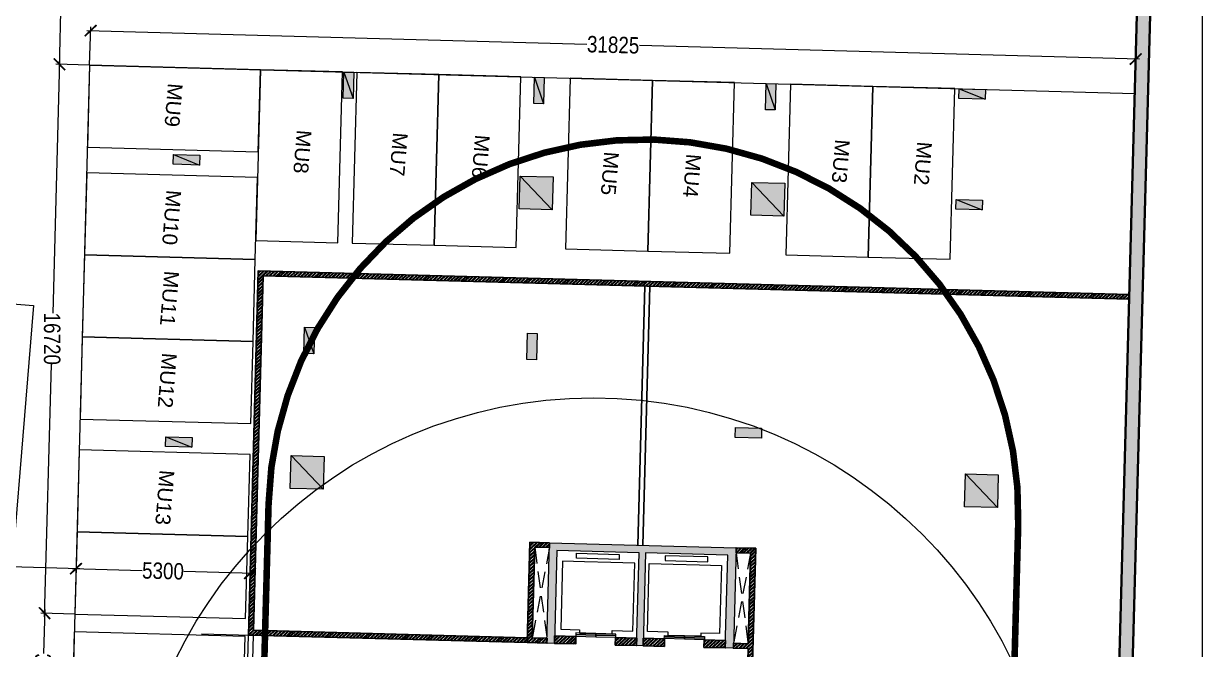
# Model space of a CAD drawing. Header units: inches. Extents: x 257070 to 799932, y -17980 to 269260.
# Drawn here: x 389650 to 425530, y 42615 to 61676 of the extents above; entities that cross this region are included whole.
import ezdxf

# ---------------------------------------------------------------- set-up
doc = ezdxf.new("R2010")
doc.units = ezdxf.units.IN
doc.header["$MEASUREMENT"] = 0
doc.header["$PDMODE"] = 99
doc.header["$PDSIZE"] = 100
doc.linetypes.add('Basement 1floor plan$0$CH_B2_AP$0$DASHED', pattern=[0.75, 0.5, -0.25])
doc.linetypes.add('HIDDEN', pattern=[0.375, 0.25, -0.125])
for name, color, linetype, lineweight in [('07--DIM-2', 2, 'Continuous', 25), ('E--CONCRETE-4', 4, 'Continuous', 40), ('F--BRICKWALL HATCH', 252, 'Continuous', 20), ('F--BRICKWALL-3', 252, 'Continuous', 30)]:
    doc.layers.add(name, color=color, linetype=linetype, lineweight=lineweight)
for name, color, linetype in [("0_AES_DUCT MARKING'", 53, 'Continuous'), ('2 wheeler barrier', 170, 'Continuous'), ('Basement 1floor plan$0$DSP_MISCELANEOUS', 143, 'Continuous'), ('DSP_COLUMN HATCH', 8, 'Continuous'), ('DSP_MISCELANEOUS', 252, 'Continuous'), ('DSP_TEXT', 6, 'Continuous'), ('MLCP basement 1 r.c.c$0$DSP_R.C.C.', 1, 'Continuous'), ('MLCP basement 1 r.c.c$0$DSP_R.C.C. HATCH', 8, 'Continuous'), ('MLCP basement 1 r.c.c$0$DSP_WALL HATCH', 8, 'Continuous')]:
    doc.layers.add(name, color=color, linetype=linetype)
doc.layers.add('A', color=7, linetype='Continuous', true_color=0x469d8b)
doc.layers.add('CORE - I', color=7, linetype='Continuous', true_color=0xffa824)
doc.styles.get("Standard").update_dxf_attribs({"font": 'arial.ttf'})
doc.styles.add('TEXT style 75', font='ARIALN.TTF')
doc.dimstyles.new('75', dxfattribs={"dimscale": 1.5, "dimtxt": 200, "dimasz": 113, "dimexe": 113, "dimexo": 0, "dimgap": 25, "dimtad": 0, "dimdec": 0, "dimrnd": 5, "dimzin": 0, "dimdsep": 46, "dimtxsty": 'TEXT style 75', "dimblk": 'ARCHTICK', "dimcen": 0.09, "dimdle": 113, "dimclrd": 8, "dimclre": 8, "dimclrt": 256, "dimadec": 0, "dimazin": 0, "dimtfac": 1, "dimtdec": 0, "dimtofl": 0, "dimtmove": 1, "dimatfit": 3, "dimldrblk": 'OPEN90', "dimfxl": 0, "dimtolj": 1, "dimtzin": 0, "dimarcsym": 0})
pattern_1 = [(43.447188, (-26050.23, 28136.04), (-51.576426, 54.450641), []), (43.447188, (-26014.89, 28135.08), (-51.576426, 54.450641), [])]

# ---------------------------------------------------------------- blocks, each defined once
blk = doc.blocks.new('_ArchTick')
at = {"color": 0, "linetype": 'ByBlock', "const_width": 0.15}
blk.add_lwpolyline([(-0.5, -0.5), (0.5, 0.5)], dxfattribs=at)
blk = doc.blocks.new('*D279')
at = {"layer": '07--DIM-2', "color": 251, "lineweight": -2, "ltscale": 1000, "transparency": 16777216}
for p, q in [((385134, 45241), (387608, 45174)), ((385247, 45238), (385244, 45125)), ((391358, 45073), (388883, 45140)), ((391245, 45076), (391242, 44963))]:
    blk.add_line(p, q, dxfattribs=at)
at = {"layer": 'DEFPOINTS', "color": 0, "ltscale": 1000, "transparency": 16777216}
for p in [(385247, 45238), (391245, 45076), (391245, 45076)]:
    blk.add_point(p, dxfattribs=at)
at = {"layer": '07--DIM-2', "color": 251, "lineweight": -2, "ltscale": 1000, "transparency": 16777216, "xscale": 350, "yscale": 350, "zscale": 350}
for p, rotation in [((385247, 45238), 178.4471884885064), ((391245, 45076), 358.4471884885064)]:
    blk.add_blockref('_ArchTick', p, dxfattribs=dict(at, rotation=rotation))
at = {"layer": '07--DIM-2', "ltscale": 1000, "transparency": 16777216, "insert": (388246, 45157), "char_height": 500, "attachment_point": 5, "rotation": 358.4472, "style": 'TEXT style 75'}
blk.add_mtext('\\A1;6000', dxfattribs=at)
blk = doc.blocks.new('_Open90')
at = {"color": 0, "linetype": 'ByBlock', "lineweight": -2}
for p, q in [((0, 0), (-1, 0)), ((-0.5, 0.5), (0, 0)), ((0, 0), (-0.5, -0.5))]:
    blk.add_line(p, q, dxfattribs=at)
blk = doc.blocks.new('*D280')
at = {"layer": '07--DIM-2', "color": 251, "lineweight": -2, "ltscale": 1000, "transparency": 16777216}
for p, q in [((391132, 45079), (393257, 45021)), ((391245, 45076), (391242, 44963)), ((396656, 44929), (394530, 44987)), ((396543, 44932), (396546, 45045))]:
    blk.add_line(p, q, dxfattribs=at)
at = {"layer": 'DEFPOINTS', "color": 0, "ltscale": 1000, "transparency": 16777216}
for p in [(391245, 45076), (396543, 44932), (396543, 44932)]:
    blk.add_point(p, dxfattribs=at)
at = {"layer": '07--DIM-2', "color": 251, "lineweight": -2, "ltscale": 1000, "transparency": 16777216, "xscale": 350, "yscale": 350, "zscale": 350}
for p, rotation in [((391245, 45076), 178.4471884885064), ((396543, 44932), 358.4471884885064)]:
    blk.add_blockref('_ArchTick', p, dxfattribs=dict(at, rotation=rotation))
at = {"layer": '07--DIM-2', "ltscale": 1000, "transparency": 16777216, "insert": (393894, 45004), "char_height": 500, "attachment_point": 5, "rotation": 358.4472, "style": 'TEXT style 75'}
blk.add_mtext('\\A1;5300', dxfattribs=at)
blk = doc.blocks.new('*D282')
at = {"layer": '07--DIM-2', "color": 251, "lineweight": -2, "ltscale": 1000, "transparency": 16777216}
for p, q in [((390293, 43831), (390256, 42494)), ((391209, 43693), (390177, 43721)), ((390186, 39880), (390222, 41217)), ((391106, 39968), (390076, 39996))]:
    blk.add_line(p, q, dxfattribs=at)
at = {"layer": 'DEFPOINTS', "color": 0, "ltscale": 1000, "transparency": 16777216}
for p in [(390290, 43718), (391209, 43693), (391106, 39968, 0)]:
    blk.add_point(p, dxfattribs=at)
at = {"layer": '07--DIM-2', "color": 251, "lineweight": -2, "ltscale": 1000, "transparency": 16777216, "xscale": 350, "yscale": 350, "zscale": 350}
for p, rotation in [((390290, 43718), 88.44718848683948), ((390189, 39993), 268.4471884868395)]:
    blk.add_blockref('_ArchTick', p, dxfattribs=dict(at, rotation=rotation))
at = {"layer": '07--DIM-2', "ltscale": 1000, "transparency": 16777216, "insert": (390239, 41856), "char_height": 500, "attachment_point": 5, "rotation": 270, "style": 'TEXT style 75'}
blk.add_mtext('\\A1;3725', dxfattribs=at)
blk = doc.blocks.new('*D283')
at = {"layer": '07--DIM-2', "color": 251, "lineweight": -2, "ltscale": 1000, "transparency": 16777216}
for p, q in [((390746, 60547), (390537, 52853)), ((391660, 60409), (390630, 60437)), ((390287, 43605), (390495, 51300)), ((391209, 43693), (390177, 43721))]:
    blk.add_line(p, q, dxfattribs=at)
at = {"layer": 'DEFPOINTS', "color": 0, "ltscale": 1000, "transparency": 16777216}
for p in [(390743, 60434), (391660, 60409), (391209, 43693)]:
    blk.add_point(p, dxfattribs=at)
at = {"layer": '07--DIM-2', "color": 251, "lineweight": -2, "ltscale": 1000, "transparency": 16777216, "xscale": 350, "yscale": 350, "zscale": 350}
for p, rotation in [((390743, 60434), 88.44718848683948), ((390290, 43718), 268.4471884868395)]:
    blk.add_blockref('_ArchTick', p, dxfattribs=dict(at, rotation=rotation))
at = {"layer": '07--DIM-2', "ltscale": 1000, "transparency": 16777216, "insert": (390516, 52076), "char_height": 500, "attachment_point": 5, "rotation": 270, "style": 'TEXT style 75'}
blk.add_mtext('\\A1;16720', dxfattribs=at)
blk = doc.blocks.new('*D284')
at = {"layer": '07--DIM-2', "color": 251, "lineweight": -2, "ltscale": 1000, "transparency": 16777216}
for p, q in [((391761, 66409), (390792, 66435)), ((390908, 66545), (390841, 64071)), ((390740, 60321), (390807, 62795)), ((391660, 60409), (390630, 60437))]:
    blk.add_line(p, q, dxfattribs=at)
at = {"layer": 'DEFPOINTS', "color": 0, "ltscale": 1000, "transparency": 16777216}
for p in [(390905, 66432), (391761, 66409, 0), (391660, 60409)]:
    blk.add_point(p, dxfattribs=at)
at = {"layer": '07--DIM-2', "color": 251, "lineweight": -2, "ltscale": 1000, "transparency": 16777216, "xscale": 350, "yscale": 350, "zscale": 350}
for p, rotation in [((390905, 66432), 88.44718848683948), ((390743, 60434), 268.4471884868395)]:
    blk.add_blockref('_ArchTick', p, dxfattribs=dict(at, rotation=rotation))
at = {"layer": '07--DIM-2', "ltscale": 1000, "transparency": 16777216, "insert": (390824, 63433), "char_height": 500, "attachment_point": 5, "rotation": 270, "style": 'TEXT style 75'}
blk.add_mtext('\\A1;6000', dxfattribs=at)
blk = doc.blocks.new('*D308')
at = {"layer": '07--DIM-2', "color": 251, "lineweight": -2, "ltscale": 1000, "transparency": 16777216}
for p, q in [((391576, 61462), (406798, 61049)), ((391660, 60409), (391692, 61572)), ((423615, 60593), (408393, 61006)), ((423474, 59547), (423505, 60709))]:
    blk.add_line(p, q, dxfattribs=at)
at = {"layer": 'DEFPOINTS', "color": 0, "ltscale": 1000, "transparency": 16777216}
for p in [(391660, 60409), (423502, 60596), (423474, 59547, 0)]:
    blk.add_point(p, dxfattribs=at)
at = {"layer": '07--DIM-2', "color": 251, "lineweight": -2, "ltscale": 1000, "transparency": 16777216, "xscale": 350, "yscale": 350, "zscale": 350}
for p, rotation in [((391689, 61459), 178.4471885494021), ((423502, 60596), 358.4471885494021)]:
    blk.add_blockref('_ArchTick', p, dxfattribs=dict(at, rotation=rotation))
at = {"layer": '07--DIM-2', "ltscale": 1000, "transparency": 16777216, "insert": (407595, 61027), "char_height": 500, "attachment_point": 5, "rotation": 358.4472, "style": 'TEXT style 75'}
blk.add_mtext('\\A1;31825', dxfattribs=at)
blk = doc.blocks.new('l1')
at = {"layer": 'DSP_MISCELANEOUS'}
blk.add_lwpolyline([(0, -2073), (0, 0), (729, 0), (729, 0), (1529, 0), (1529, 0), (2198, 0), (2198, -2073), (1629, -2073), (1629, -2173), (629, -2173), (629, -2073), (0, -2073)], dxfattribs=at)
at = {"layer": 'DSP_MISCELANEOUS', "elevation": 0}
for points in [[(1779, 102), (1779, 252), (479, 252), (479, 102), (1779, 102)], [(1130, -2223), (519, -2223), (519, -2173), (1130, -2173), (1130, -2223)], [(1130, -2273), (519, -2273), (519, -2223), (1130, -2223), (1130, -2273)], [(1739, -2223), (1130, -2223), (1130, -2173), (1739, -2173), (1739, -2223)], [(1739, -2273), (1130, -2273), (1130, -2223), (1739, -2223), (1739, -2273)]]:
    blk.add_lwpolyline(points, dxfattribs=at)

msp = doc.modelspace()

# ---------------------------------------------------------------- hatches: boundary and pattern name
at = {"layer": 'DSP_COLUMN HATCH', "ltscale": 3.5}
h = msp.add_hatch(color=8, dxfattribs=at)
h.paths.add_polyline_path([(365722.2, -53.8), (366489.1, 28236.6), (398382.7, 27372), (398078, 16131.2), (422688.6, 15464), (424374.5, 77657.1), (363312.5, 79312.4, -0.217857), (379658.1, 140443.8, 0.0248652), (381874.1, 143466.9, 0.0677243), (386435.5, 152972.3, 0.0584537), (387935.8, 160119.4, -0.0351298), (388382, 166730.6, -0.0975994), (389786, 170013.7, -0.0225225), (391669.6, 172621.5, 0.2538416), (393169.6, 181983.6, 0.1875484), (370106.1, 207237.2), (370663.7, 210916.7), (290410.6, 215642.7), (285983.7, 161207.5), (285186.3, 161272.3), (282579.6, 129219.4), (284719.3, 124703.3), (284181.7, 118092.8), (281340.4, 113981.8), (280116.2, 98928.1), (280913.6, 98863.3), (273089.7, 2658.2)])
h.paths.add_polyline_path([(281398.6, 99275.3), (280601.2, 99340.2), (281779.2, 113825.1), (284620.4, 117936.2), (285177.6, 124787), (283037.9, 129303.1), (285598.3, 160787.3), (286395.7, 160722.5), (290823.4, 215167.6), (370144.9, 210496.5), (369611.7, 206978.6, -0.189327), (392747.4, 181827.8, -0.2535576), (391315, 172898.6, 0.0224715), (389411.9, 170263.9, 0.0979176), (387938.4, 166808.2, 0.0351034), (387485.7, 160139.2, -0.0583058), (386008, 153113, -0.0677412), (381498.4, 143714.5, -0.0248531), (379309.9, 140729, 0.218943), (362922.8, 78922.8), (423963.9, 77268.1), (422299.6, 15874.7), (398488.7, 16520.2), (398793.4, 27761), (366100.1, 28647.3), (365334.5, 407.7), (273576.7, 3094.1)], flags=16)
at = {"layer": 'F--BRICKWALL HATCH', "ltscale": 3.5}
h = msp.add_hatch(dxfattribs=at)
h.set_pattern_fill('ANSI32', color=8, scale=200, angle=-0.00001)
h.set_pattern_definition([(43.44719, (317115.57, 80586.81), (-51.576426, 54.45064), []), (43.44719, (317150.91, 80585.85), (-51.576426, 54.45064), [])])
h.paths.add_polyline_path([(404981.6, 42971.9), (396645.7, 43197.9), (396938.4, 53994), (423303.7, 53279.2), (423307.8, 53429.2), (396792.5, 54148), (396491.7, 43052), (404977.5, 42822)])
h = msp.add_hatch(dxfattribs=at)
h.set_pattern_fill('ANSI32', color=8, scale=200, angle=-0.00001)
h.set_pattern_definition([(43.447188, (-26050.23, 28136.04), (-51.576426, 54.450641), []), (43.447188, (-26014.89, 28135.08), (-51.576426, 54.450641), [])])
h.paths.add_polyline_path([(405660.2, 45864.6), (405060.4, 45880.9), (404977.5, 42822), (405577.3, 42805.7), (405581.3, 42955.7), (405131.5, 42967.9), (405206.3, 45726.9), (405656.1, 45714.7)])
h = msp.add_hatch(dxfattribs=at)
h.set_pattern_fill('ANSI32', color=8, scale=200, angle=-0.00001)
h.set_pattern_definition([(43.44719, (381883.3, 78831.06), (-51.57643, 54.45064), []), (43.44719, (381918.64, 78830.105), (-51.57643, 54.45064), [])])
h.paths.add_polyline_path([(411829.4, 41873.5), (411933, 45694.6), (411338.1, 45710.7), (411334, 45560.8), (411779, 45548.7), (411704.2, 42789.7), (411259.2, 42801.8), (411255.2, 42651.8), (411700.1, 42639.8), (411679.5, 41877.5)])
h = msp.add_hatch(dxfattribs=at)
h.set_pattern_fill('ANSI32', color=8, scale=200, angle=-0.00001)
h.set_pattern_definition(pattern_1)
h.paths.add_polyline_path([(406463.2, 43011.8), (405813.4, 43029.4), (405807.2, 42799.5), (406456.9, 42781.9)])
h = msp.add_hatch(dxfattribs=at)
h.set_pattern_fill('ANSI32', color=8, scale=200, angle=-0.00001)
h.set_pattern_definition(pattern_1)
h.paths.add_polyline_path([(407662.7, 42979.3), (408312.5, 42961.7), (408306.3, 42731.8), (407656.5, 42749.4)])
h = msp.add_hatch(dxfattribs=at)
h.set_pattern_fill('ANSI32', color=8, scale=200, angle=-0.00001)
h.set_pattern_definition(pattern_1)
h.paths.add_polyline_path([(409162.4, 42938.6), (408512.6, 42956.3), (408506.4, 42726.3), (409156.2, 42708.7)])
h = msp.add_hatch(dxfattribs=at)
h.set_pattern_fill('ANSI32', color=8, scale=200, angle=-0.00001)
h.set_pattern_definition(pattern_1)
h.paths.add_polyline_path([(410362, 42906.1), (411011.7, 42888.5), (411005.5, 42658.6), (410355.7, 42676.2)])
at = {"layer": 'MLCP basement 1 r.c.c$0$DSP_R.C.C. HATCH', "ltscale": 3.5}
h = msp.add_hatch(color=8, dxfattribs=at)
h.dxf.hatch_style = 1
h.paths.add_polyline_path([(404765.4, 57031.1), (405765, 57004), (405737.9, 56004.3), (404738.3, 56031.4)])
h = msp.add_hatch(color=8, dxfattribs=at)
h.dxf.hatch_style = 1
h.paths.add_polyline_path([(411817, 56839.9), (412816.6, 56812.8), (412789.5, 55813.2), (411789.9, 55840.3)])
h = msp.add_hatch(color=8, dxfattribs=at)
h.dxf.hatch_style = 1
h.paths.add_polyline_path([(418026.1, 56021.4), (418034.2, 56321.2), (418833.9, 56299.6), (418825.8, 55999.7)])
at = {"layer": 'MLCP basement 1 r.c.c$0$DSP_R.C.C. HATCH', "ltscale": 6}
h = msp.add_hatch(color=8, dxfattribs=at)
h.dxf.hatch_style = 1
h.paths.add_polyline_path([(398202.8, 52429.1), (398502.7, 52421), (398481, 51621.3), (398181.1, 51629.4)])
at = {"layer": 'MLCP basement 1 r.c.c$0$DSP_R.C.C. HATCH', "ltscale": 3.5}
h = msp.add_hatch(color=8, dxfattribs=at)
h.dxf.hatch_style = 1
h.paths.add_polyline_path([(404985.8, 52245.3), (405285.6, 52237.1), (405264, 51437.4), (404964.1, 51445.6)])
h = msp.add_hatch(color=8, dxfattribs=at)
h.dxf.hatch_style = 1
h.paths.add_polyline_path([(411306.3, 49072.8), (411314.4, 49372.7), (412114.1, 49351), (412106, 49051.1)])
h = msp.add_hatch(color=8, dxfattribs=at)
h.dxf.hatch_style = 1
h.paths.add_polyline_path([(397794.6, 48518.7), (398794.2, 48491.6), (398767.1, 47492), (397767.5, 47519.1)])
h = msp.add_hatch(color=8, dxfattribs=at)
h.dxf.hatch_style = 1
h.paths.add_polyline_path([(418316.3, 47962.4), (419316, 47935.3), (419288.9, 46935.7), (418289.2, 46962.8)])
h = msp.add_hatch(color=8, dxfattribs=at)
h.dxf.hatch_style = 1
h.paths.add_polyline_path([(405577.2, 42805.7), (405660.1, 45864.6), (411338, 45710.7), (411255.1, 42651.8), (411005.2, 42658.6), (411081.9, 45487.6), (408582.8, 45555.3), (408506.1, 42726.4), (408306.2, 42731.8), (408382.8, 45560.7), (405883.8, 45628.5), (405807.1, 42799.5)])
at = {"layer": 'MLCP basement 1 r.c.c$0$DSP_WALL HATCH', "ltscale": 3.5}
h = msp.add_hatch(color=8, dxfattribs=at)
h.dxf.hatch_style = 1
h.paths.add_polyline_path([(399399.3, 60199.6), (399699.1, 60191.4), (399677.5, 59391.7), (399377.6, 59399.9)])
h = msp.add_hatch(color=8, dxfattribs=at)
h.dxf.hatch_style = 1
h.paths.add_polyline_path([(405197.1, 60042.4), (405497, 60034.3), (405475.3, 59234.6), (405175.4, 59242.7)])
h = msp.add_hatch(color=8, dxfattribs=at)
h.dxf.hatch_style = 1
h.paths.add_polyline_path([(412248.7, 59851.2), (412548.6, 59843.1), (412526.9, 59043.4), (412227, 59051.5)])
h = msp.add_hatch(color=8, dxfattribs=at)
h.dxf.hatch_style = 1
h.paths.add_polyline_path([(418117.4, 59392), (418125.6, 59691.9), (418925.3, 59670.3), (418917.2, 59370.4)])
h = msp.add_hatch(color=8, dxfattribs=at)
h.dxf.hatch_style = 1
h.paths.add_polyline_path([(394204.4, 57389.3), (394212.5, 57689.2), (395012.2, 57667.5), (395004.1, 57367.6)])
h = msp.add_hatch(color=8, dxfattribs=at)
h.dxf.hatch_style = 1
h.paths.add_polyline_path([(393971.4, 48792.5), (393979.5, 49092.4), (394779.2, 49070.7), (394771.1, 48770.8)])

# ---------------------------------------------------------------- linework, layer by layer
at = {"layer": "0_AES_DUCT MARKING'", "color": 8, "ltscale": 1000, "elevation": 0}
msp.add_lwpolyline([(366999.2, 78784.4), (423953.3, 77240.5), (422290.4, 15897), (398479.5, 16542.5), (398784.2, 27783.3), (366090.8, 28669.6), (366999.2, 78784.4)], dxfattribs=at)
at = {"layer": "0_AES_DUCT MARKING'", "color": 8, "ltscale": 1000}
msp.add_circle((406994.3, 36144.4), 14133.7, dxfattribs=at)
at = {"layer": '2 wheeler barrier', "color": 8, "ltscale": 1000}
msp.add_lwpolyline([(425530.2, 218353.6), (262050.4, 218353.6), (262050.4, -13888.3), (425530.2, -13888.3)], close=True, dxfattribs=at)
at = {"layer": 'A', "color": 8, "ltscale": 1000, "elevation": 0}
msp.add_lwpolyline([(396555.6, 40024.2), (396409.7, 40028.2), (396491.7, 43052), (396637.6, 43048.1)], close=True, dxfattribs=at)
at = {"layer": 'Basement 1floor plan$0$DSP_MISCELANEOUS', "color": 8, "linetype": 'Basement 1floor plan$0$CH_B2_AP$0$DASHED', "ltscale": 1500, "const_width": 200, "elevation": 0}
msp.add_lwpolyline([(397106.7, 47044.3, -1), (419923.4, 46425.8), (419511.1, 31216.4, -1), (396694.4, 31834.9)], format="xyb", close=True, dxfattribs=at)
at = {"layer": 'CORE - I', "color": 8, "ltscale": 25, "elevation": 0}
for points in [[(391592.6, 57910.3), (396790.7, 57769.4), (396858.4, 60268.4), (391660.3, 60409.4)], [(396858.4, 60268.4), (396717.5, 55070.3), (399216.6, 55002.6), (399357.5, 60200.7)], [(399788, 60189), (399647.1, 54990.9), (402146.2, 54923.2), (402287.1, 60121.3)], [(402287.1, 60121.3), (402146.2, 54923.2), (404645.3, 54855.4), (404786.2, 60053.5)], [(406288.6, 60012.8), (406147.7, 54814.7), (408646.8, 54746.9), (408787.7, 59945.1)], [(408787.7, 59945.1), (408646.8, 54746.9), (411145.9, 54679.2), (411286.8, 59877.3)], [(412995.6, 59831), (412854.7, 54632.9), (415353.8, 54565.1), (415494.7, 59763.2)], [(415494.7, 59763.2), (415353.8, 54565.1), (417852.9, 54497.4), (417993.8, 59695.5)], [(391504, 54630.1), (396702.1, 54489.2), (396769.9, 56988.2), (391571.7, 57129.2)], [(391436.5, 52131), (396634.6, 51990.1), (396702.4, 54489.2), (391504.3, 54630.1)], [(391369, 49631.9), (396567.2, 49491), (396634.9, 51990.1), (391436.8, 52131)], [(391276.2, 46192.2), (396474.3, 46051.3), (396542, 48550.4), (391343.9, 48691.3)], [(391208.7, 43693.1), (396406.8, 43552.2), (396474.6, 46051.3), (391276.5, 46192.2)], [(391124.6, 40649.6), (396322.8, 40508.7), (396390.5, 43007.8), (391192.4, 43148.7)]]:
    msp.add_lwpolyline(points, close=True, dxfattribs=at)
at = {"layer": 'DSP_MISCELANEOUS', "color": 8}
for p, q in [((391660.3, 60409.4, 0), (390783.1, 28050.2, 0)), ((391660.3, 60409.4, 0), (423473.6, 59547, 0)), ((396566.4, 43037.5, 0), (395066.9, 43078.2, 0))]:
    msp.add_line(p, q, dxfattribs=at)
at = {"layer": 'DSP_MISCELANEOUS', "color": 8, "linetype": 'HIDDEN', "ltscale": 2000}
for p, q in [((405656.1, 45714.7, 0), (405131.5, 42967.9, 0)), ((405206.3, 45726.9, 0), (405581.3, 42955.7, 0)), ((411779, 45548.7, 0), (411259.2, 42801.8, 0)), ((411334, 45560.8, 0), (411704.2, 42789.7, 0))]:
    msp.add_line(p, q, dxfattribs=at)
at = {"layer": 'DSP_TEXT', "color": 8, "elevation": 0}
msp.add_lwpolyline([(389947.2, 53090.1), (389029.1, 41800.7), (386858.6, 41977.2), (387776.7, 53266.6)], close=True, dxfattribs=at)
at = {"layer": 'E--CONCRETE-4', "color": 8, "ltscale": 100, "elevation": 0}
for points in [[(283028.7, 129325.4), (285168.3, 124809.3), (284611.2, 117958.5), (281769.9, 113847.4), (280592, 99362.5), (281389.3, 99297.6), (273567.5, 3116.4), (365325.3, 430.1), (366090.8, 28669.6), (398784.2, 27783.3), (398479.5, 16542.5), (422290.4, 15897), (423954.6, 77290.4), (362913.6, 78945.1)], [(422679.4, 15486.4), (424365.3, 77679.4), (363303.3, 79334.7)]]:
    msp.add_lwpolyline(points, dxfattribs=at)
at = {"layer": 'F--BRICKWALL-3', "color": 8}
for p, q in [((408349.1, 45791.7, 0), (408562.9, 53678.8, 0)), ((408499, 45787.7, 0), (408712.8, 53674.8, 0)), ((405807.2, 42799.5, 0), (406456.9, 42781.9, 0)), ((405813.4, 43029.4, 0), (406463.2, 43011.8, 0)), ((407656.5, 42749.4, 0), (408306.3, 42731.8, 0)), ((407662.7, 42979.3, 0), (408312.5, 42961.7, 0))]:
    msp.add_line(p, q, dxfattribs=at)
at = {"layer": 'F--BRICKWALL-3', "color": 8, "ltscale": 6, "elevation": 0}
for points in [[(404981.6, 42971.9), (396645.7, 43197.9), (396938.4, 53994), (423303.7, 53279.2), (423307.8, 53429.2), (396792.5, 54148), (396491.7, 43052), (404977.5, 42822), (404981.6, 42971.9)], [(411829.4, 41873.5), (411933, 45694.6), (411338.1, 45710.7), (411334, 45560.8), (411779, 45548.7), (411704.2, 42789.7), (411259.2, 42801.8), (411255.2, 42651.8), (411700.1, 42639.8), (411679.5, 41877.5), (411829.4, 41873.5)]]:
    msp.add_lwpolyline(points, dxfattribs=at)
at = {"layer": 'F--BRICKWALL-3', "color": 8, "elevation": 0}
for points in [[(405660.2, 45864.6), (405060.4, 45880.9), (404977.5, 42822), (405577.3, 42805.7), (405581.3, 42955.7), (405131.5, 42967.9), (405206.3, 45726.9), (405656.1, 45714.7)], [(406463.2, 43011.8), (405813.4, 43029.4), (405807.2, 42799.5), (406456.9, 42781.9)], [(407662.7, 42979.3), (408312.5, 42961.7), (408306.3, 42731.8), (407656.5, 42749.4)], [(409162.4, 42938.6), (408512.6, 42956.3), (408506.4, 42726.3), (409156.2, 42708.7)], [(410362, 42906.1), (411011.7, 42888.5), (411005.5, 42658.6), (410355.7, 42676.2)]]:
    msp.add_lwpolyline(points, close=True, dxfattribs=at)
at = {"layer": 'MLCP basement 1 r.c.c$0$DSP_R.C.C.', "color": 8, "ltscale": 6}
for p, q in [((399399.3, 60199.6, 0), (399677.5, 59391.7, 0)), ((405197.1, 60042.4, 0), (405475.3, 59234.6, 0)), ((412248.7, 59851.2, 0), (412526.9, 59043.4, 0)), ((418125.6, 59691.9, 0), (418917.2, 59370.4, 0)), ((394212.5, 57689.2, 0), (395004.1, 57367.6, 0)), ((418034.2, 56321.2, 0), (418825.8, 55999.7, 0)), ((398202.8, 52429.1, 0), (398481, 51621.3, 0)), ((393979.5, 49092.4, 0), (394771.1, 48770.8, 0))]:
    msp.add_line(p, q, dxfattribs=at)
at = {"layer": 'MLCP basement 1 r.c.c$0$DSP_R.C.C.', "color": 8, "ltscale": 3.5}
for p, q in [((404765.4, 57031.1, 0), (405737.9, 56004.3, 0)), ((411817, 56839.9, 0), (412789.5, 55813.2, 0)), ((397794.6, 48518.7, 0), (398767.1, 47492, 0)), ((418316.3, 47962.4, 0), (419288.9, 46935.7, 0))]:
    msp.add_line(p, q, dxfattribs=at)
at = {"layer": 'MLCP basement 1 r.c.c$0$DSP_R.C.C.', "color": 8, "ltscale": 3.5, "elevation": 0}
for points in [[(399399.3, 60199.6), (399699.1, 60191.4), (399677.5, 59391.7), (399377.6, 59399.9)], [(405197.1, 60042.4), (405497, 60034.3), (405475.3, 59234.6), (405175.4, 59242.7)], [(412248.7, 59851.2), (412548.6, 59843.1), (412526.9, 59043.4), (412227, 59051.5)], [(418117.4, 59392), (418125.6, 59691.9), (418925.3, 59670.3), (418917.2, 59370.4)], [(394204.4, 57389.3), (394212.5, 57689.2), (395012.2, 57667.5), (395004.1, 57367.6)], [(404765.4, 57031.1), (405765, 57004), (405737.9, 56004.3), (404738.3, 56031.4)], [(411817, 56839.9), (412816.6, 56812.8), (412789.5, 55813.2), (411789.9, 55840.3)], [(418026.1, 56021.4), (418034.2, 56321.2), (418833.9, 56299.6), (418825.8, 55999.7)], [(398202.8, 52429.1), (398502.7, 52421), (398481, 51621.3), (398181.1, 51629.4)], [(404985.8, 52245.3), (405285.6, 52237.1), (405264, 51437.4), (404964.1, 51445.6)], [(411306.3, 49072.8), (411314.4, 49372.7), (412114.1, 49351), (412106, 49051.1)], [(393971.4, 48792.5), (393979.5, 49092.4), (394779.2, 49070.7), (394771.1, 48770.8)], [(397794.6, 48518.7), (398794.2, 48491.6), (398767.1, 47492), (397767.5, 47519.1)], [(418316.3, 47962.4), (419316, 47935.3), (419288.9, 46935.7), (418289.2, 46962.8)]]:
    msp.add_lwpolyline(points, close=True, dxfattribs=at)
msp.add_lwpolyline([(405577.2, 42805.7), (405660.1, 45864.6), (411338, 45710.7), (411255.1, 42651.8), (411005.2, 42658.6), (411081.9, 45487.6), (408582.8, 45555.3), (408506.1, 42726.4), (408306.2, 42731.8), (408382.8, 45560.7), (405883.8, 45628.5), (405807.1, 42799.5), (405577.2, 42805.7)], dxfattribs=at)

# ---------------------------------------------------------------- block references
at = {"color": 8, "xscale": -1, "rotation": 358.4471884882018}
msp.add_blockref('l1', (408254.5, 45242.5, 0), dxfattribs=at)
at = {"color": 8, "rotation": 358.4471884882043}
msp.add_blockref('l1', (408694.2, 45230.6, 0), dxfattribs=at)

# ---------------------------------------------------------------- texts
at = {"layer": 'CORE - I', "color": 8}
for s, p in [('MU9', (394045.7, 59870, 0)), ('MU8', (397966, 58450, 0)), ('MU7', (400895.6, 58370.6, 0)), ('MU6', (403394.7, 58302.8, 0)), ('MU3', (414354, 58161.1, 0)), ('MU2', (416853.1, 58093.4, 0)), ('MU5', (407325.7, 57788, 0)), ('MU4', (409824.8, 57720.2, 0)), ('MU10', (394002.4, 56619.9, 0)), ('MU11', (393936, 54158.8, 0)), ('MU12', (393868.5, 51659.7, 0)), ('MU13', (393793, 48093, 0))]:
    msp.add_text(s, height=450, rotation=265.35069, dxfattribs=at).set_placement(p)

# ---------------------------------------------------------------- dimensions: what is measured, and where the dimension line sits
at = {"layer": '07--DIM-2', "color": 8, "ltscale": 1000}
for base, p1, p2, picture, middle in [((390905.4, 66432, 0), (391660.3, 60409.4, 0), (391760.6, 66408.8, 0), '*D284', (390824.1, 63433.1, 0)), ((390742.8, 60434.2, 0), (391208.7, 43693.1, 0), (391660.3, 60409.4, 0), '*D283', (390516.2, 52076.1, 0)), ((390289.6, 43718), (391106.2, 39968.2, 0), (391208.7, 43693.1), '*D282', (390239.2, 41855.5))]:
    dim = msp.add_linear_dim(base=base, p1=p1, p2=p2, angle=268.44719, dimstyle='75', override={"dimscale": 1, "dimtxt": 500, "dimasz": 350, "dimclrd": 251, "dimclre": 251}, dxfattribs=at)
    dim.commit()
    dim.dimension.update_dxf_attribs({"geometry": picture, "text_midpoint": middle, "text_rotation": 270})
dim = msp.add_aligned_dim(p1=(391660.3, 60409.4), p2=(423473.6, 59547, 0), distance=1049.7, dimstyle='75', override={"dimscale": 1, "dimtxt": 500, "dimasz": 350, "dimclrd": 251, "dimclre": 251}, dxfattribs=at)
dim.commit()
dim.dimension.update_dxf_attribs({"geometry": '*D308', "text_midpoint": (407595.4, 61027.5)})
for base, p1, p2, picture, middle in [((391244.6, 45075.6, 0), (385246.8, 45238.2, 0), (391244.6, 45075.6, 0), '*D279', (388245.7, 45156.9, 0)), ((396542.7, 44932, 0), (391244.6, 45075.6, 0), (396542.7, 44932, 0), '*D280', (393893.7, 45003.8, 0))]:
    dim = msp.add_linear_dim(base=base, p1=p1, p2=p2, angle=178.44719, dimstyle='75', override={"dimscale": 1, "dimtxt": 500, "dimasz": 350, "dimclrd": 251, "dimclre": 251}, dxfattribs=at)
    dim.commit()
    dim.dimension.update_dxf_attribs({"geometry": picture, "text_midpoint": middle})

doc.saveas('drawing.dxf')
